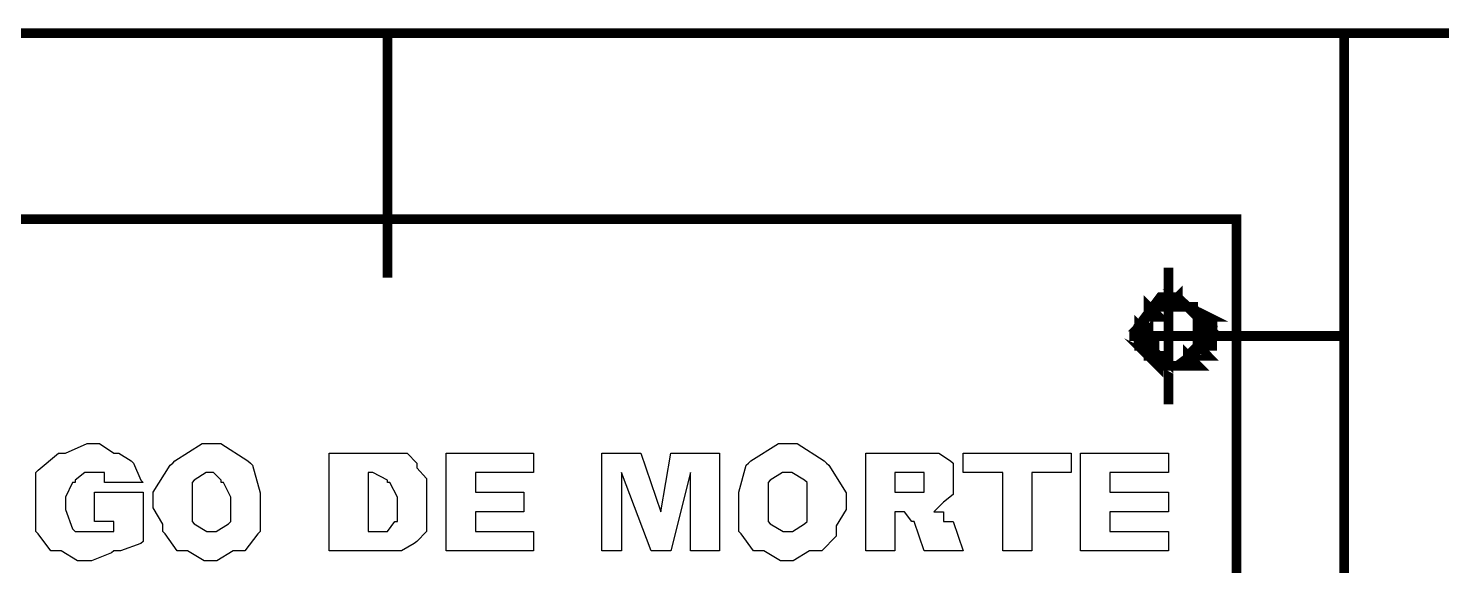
# Model space of a CAD drawing. Header units: metres. Extents: x 3290 to 4536, y 1562 to 1983.
# Drawn here: x 4053.171 to 4056.497, y 1699.569 to 1700.832 of the extents above; entities that cross this region are included whole.
import ezdxf

# ---------------------------------------------------------------- set-up
doc = ezdxf.new("R2010")
doc.units = ezdxf.units.M
doc.layers.add('C00-00-00-BLACK', color=7, linetype='Continuous')
doc.layers.add('CFF-00-00', color=1, linetype='Continuous')

msp = doc.modelspace()

# ---------------------------------------------------------------- linework, layer by layer
at = {"layer": 'C00-00-00-BLACK', "const_width": 0.0229}
for points in [[(4046.2755, 1700.8207), (4063.1567, 1700.8207)], [(4054.0161, 1700.8207), (4054.0161, 1700.2461)], [(4056.2674, 1700.8207), (4056.2674, 1697.8589)], [(4055.8537, 1700.2694), (4055.8537, 1699.9483)], [(4055.7616, 1700.1091), (4055.9907, 1700.1091)], [(4055.9907, 1700.1091), (4056.2674, 1700.1091)]]:
    msp.add_lwpolyline(points, dxfattribs=at)
for points in [[(4052.1093, 1697.4923), (4056.014, 1697.4923), (4056.014, 1700.3837), (4052.1093, 1700.3837), (4052.1093, 1697.4923)], [(4055.9452, 1700.1091), (4055.9452, 1700.1319), (4055.8753, 1700.2001), (4055.852, 1700.2001), (4055.8347, 1700.2001), (4055.7833, 1700.1319), (4055.7833, 1700.1091), (4055.7833, 1700.0918), (4055.8347, 1700.0393), (4055.852, 1700.0393), (4055.8753, 1700.0393), (4055.9452, 1700.0918), (4055.9452, 1700.1091)], [(4055.9452, 1700.1091), (4055.9452, 1700.1319), (4055.8753, 1700.2001), (4055.852, 1700.2001), (4055.8347, 1700.2001), (4055.7833, 1700.1319), (4055.7833, 1700.1091), (4055.7833, 1700.0918), (4055.8347, 1700.0393), (4055.852, 1700.0393), (4055.8753, 1700.0393), (4055.9452, 1700.0918), (4055.9452, 1700.1091)], [(4055.9452, 1700.1091), (4055.9452, 1700.1319), (4055.8753, 1700.2001), (4055.852, 1700.2001), (4055.8347, 1700.2001), (4055.7833, 1700.1319), (4055.7833, 1700.1091), (4055.7833, 1700.0918), (4055.8347, 1700.0393), (4055.852, 1700.0393), (4055.8753, 1700.0393), (4055.9452, 1700.0918), (4055.9452, 1700.1091)], [(4055.8071, 1700.1774), (4055.8071, 1700.1546), (4055.8304, 1700.1546), (4055.8071, 1700.1774)], [(4055.8071, 1700.1546), (4055.8304, 1700.1546), (4055.8071, 1700.1774), (4055.8071, 1700.1546)], [(4055.8759, 1700.2001), (4055.8759, 1700.1774), (4055.8537, 1700.1774), (4055.8759, 1700.2001)], [(4055.8992, 1700.1774), (4055.9224, 1700.1546), (4055.9452, 1700.1546), (4055.8992, 1700.1774)], [(4055.9224, 1700.1546), (4055.9452, 1700.1546), (4055.8992, 1700.1774), (4055.9224, 1700.1546)], [(4055.8071, 1700.1546), (4055.7849, 1700.1313), (4055.8071, 1700.1313), (4055.8071, 1700.1546)], [(4055.7849, 1700.1313), (4055.8071, 1700.1313), (4055.8071, 1700.1546), (4055.7849, 1700.1313)], [(4055.8304, 1700.1774), (4055.8071, 1700.1774), (4055.8304, 1700.1774), (4055.8304, 1700.1774)], [(4055.8071, 1700.1774), (4055.8071, 1700.1774)], [(4055.8071, 1700.1774), (4055.8304, 1700.1774), (4055.8537, 1700.1774), (4055.8071, 1700.1774)], [(4055.8537, 1700.1774), (4055.8304, 1700.1774), (4055.8537, 1700.1774), (4055.8537, 1700.1774)], [(4055.8304, 1700.1774), (4055.8304, 1700.1774)], [(4055.8304, 1700.1774), (4055.8537, 1700.1774), (4055.8759, 1700.1774), (4055.8304, 1700.1774)], [(4055.8304, 1700.1774), (4055.8537, 1700.1774), (4055.8537, 1700.1774), (4055.8304, 1700.1774)], [(4055.8304, 1700.1774), (4055.8537, 1700.1774), (4055.8537, 1700.1774), (4055.8304, 1700.1774)], [(4055.8304, 1700.1774), (4055.8537, 1700.1774), (4055.8537, 1700.1774), (4055.8304, 1700.1774)], [(4055.8304, 1700.1774), (4055.8537, 1700.1774), (4055.8537, 1700.1774), (4055.8304, 1700.1774)], [(4055.8304, 1700.1774), (4055.8304, 1700.1774)], [(4055.8759, 1700.1774), (4055.8537, 1700.1774), (4055.8759, 1700.1774)], [(4055.8537, 1700.1774), (4055.8759, 1700.1774), (4055.8992, 1700.1774), (4055.8537, 1700.1774)], [(4055.8759, 1700.1774), (4055.8992, 1700.1774), (4055.8537, 1700.1774), (4055.8759, 1700.1774)], [(4055.8759, 1700.1774), (4055.8537, 1700.1774), (4055.8759, 1700.1774)], [(4055.8537, 1700.1774), (4055.8537, 1700.1774)], [(4055.8537, 1700.1774), (4055.8759, 1700.1774), (4055.8992, 1700.1774), (4055.8537, 1700.1774)], [(4055.8537, 1700.1774), (4055.8537, 1700.1774)], [(4055.8759, 1700.1774), (4055.9008, 1700.1774), (4055.9235, 1700.1774), (4055.8759, 1700.1774)], [(4055.9008, 1700.1774), (4055.9235, 1700.1774), (4055.8759, 1700.1774), (4055.9008, 1700.1774)], [(4055.8759, 1700.1774), (4055.8992, 1700.1774), (4055.9235, 1700.1774), (4055.8759, 1700.1774)], [(4055.8992, 1700.1774), (4055.9235, 1700.1774), (4055.8759, 1700.1774), (4055.8992, 1700.1774)], [(4055.8992, 1700.1774), (4055.8759, 1700.1774), (4055.8992, 1700.1774)], [(4055.8759, 1700.1774), (4055.8992, 1700.1774), (4055.9235, 1700.1774), (4055.8759, 1700.1774)], [(4055.8992, 1700.1774), (4055.9224, 1700.1774), (4055.9224, 1700.1774), (4055.8992, 1700.1774)], [(4055.8992, 1700.1774), (4055.9224, 1700.1774), (4055.9224, 1700.1774), (4055.8992, 1700.1774)], [(4055.8992, 1700.1774), (4055.9224, 1700.1774), (4055.9224, 1700.1774), (4055.8992, 1700.1774)], [(4055.8992, 1700.1774), (4055.9224, 1700.1774), (4055.9224, 1700.1774), (4055.8992, 1700.1774)], [(4055.9224, 1700.1546), (4055.9452, 1700.1313), (4055.9224, 1700.1313), (4055.9224, 1700.1546)], [(4055.7849, 1700.1313), (4055.7849, 1700.1091), (4055.8071, 1700.1091), (4055.7849, 1700.1313)], [(4055.7849, 1700.1091), (4055.8071, 1700.1091), (4055.7849, 1700.1313), (4055.7849, 1700.1091)], [(4055.7849, 1700.1313), (4055.8071, 1700.1313), (4055.8071, 1700.1313), (4055.7849, 1700.1313)], [(4055.7849, 1700.1313), (4055.8071, 1700.1313), (4055.8071, 1700.1313), (4055.7849, 1700.1313)], [(4055.7849, 1700.1313), (4055.8071, 1700.1313), (4055.8071, 1700.1313), (4055.7849, 1700.1313)], [(4055.7849, 1700.1313), (4055.8071, 1700.1313), (4055.8071, 1700.1313), (4055.7849, 1700.1313)], [(4055.7849, 1700.1313), (4055.8071, 1700.1313), (4055.8071, 1700.1313), (4055.7849, 1700.1313)], [(4055.7849, 1700.1313), (4055.8071, 1700.1313), (4055.8071, 1700.1313), (4055.7849, 1700.1313)], [(4055.7849, 1700.1091), (4055.7849, 1700.0858), (4055.8071, 1700.0858), (4055.7849, 1700.1091)], [(4055.7849, 1700.0858), (4055.8071, 1700.0858), (4055.7849, 1700.1091), (4055.7849, 1700.0858)], [(4055.8071, 1700.1546), (4055.8304, 1700.1546), (4055.8304, 1700.1546), (4055.8071, 1700.1546)], [(4055.8071, 1700.1546), (4055.8304, 1700.1546), (4055.8304, 1700.1546), (4055.8071, 1700.1546)], [(4055.8071, 1700.1546), (4055.8304, 1700.1546), (4055.8304, 1700.1546), (4055.8071, 1700.1546)], [(4055.8071, 1700.1546), (4055.8304, 1700.1546), (4055.8304, 1700.1546), (4055.8071, 1700.1546)], [(4055.8071, 1700.1546), (4055.8304, 1700.1546), (4055.8304, 1700.1546), (4055.8071, 1700.1546)], [(4055.8071, 1700.1546), (4055.8304, 1700.1546), (4055.8304, 1700.1546), (4055.8071, 1700.1546)], [(4055.9224, 1700.1546), (4055.9452, 1700.1546), (4055.9452, 1700.1546), (4055.9224, 1700.1546)], [(4055.9224, 1700.1546), (4055.9452, 1700.1546), (4055.9452, 1700.1546), (4055.9224, 1700.1546)], [(4055.9224, 1700.1546), (4055.9452, 1700.1546), (4055.9452, 1700.1546), (4055.9224, 1700.1546)], [(4055.9224, 1700.1546), (4055.9452, 1700.1546), (4055.9452, 1700.1546), (4055.9224, 1700.1546)], [(4055.9224, 1700.1546), (4055.9452, 1700.1546), (4055.9452, 1700.1546), (4055.9224, 1700.1546)], [(4055.9224, 1700.1546), (4055.9452, 1700.1546), (4055.9452, 1700.1546), (4055.9224, 1700.1546)], [(4055.9452, 1700.1313), (4055.9224, 1700.1546), (4055.9452, 1700.1313)], [(4055.9452, 1700.1313), (4055.9224, 1700.1313), (4055.9452, 1700.1313)], [(4055.9224, 1700.1313), (4055.9452, 1700.1313), (4055.9679, 1700.1313), (4055.9224, 1700.1313)], [(4055.9224, 1700.1313), (4055.9468, 1700.1313), (4055.969, 1700.1313), (4055.9224, 1700.1313)], [(4055.9468, 1700.1313), (4055.969, 1700.1313), (4055.9224, 1700.1313), (4055.9468, 1700.1313)], [(4055.9452, 1700.1313), (4055.9452, 1700.1091), (4055.9679, 1700.1091), (4055.9452, 1700.1313)], [(4055.9452, 1700.1091), (4055.9679, 1700.1091), (4055.9452, 1700.1313), (4055.9452, 1700.1091)], [(4055.9452, 1700.1313), (4055.9679, 1700.1313), (4055.9679, 1700.1313), (4055.9452, 1700.1313)], [(4055.9452, 1700.1313), (4055.9679, 1700.1313), (4055.9679, 1700.1313), (4055.9452, 1700.1313)], [(4055.8304, 1700.0393), (4055.8537, 1700.0393), (4055.8071, 1700.0625), (4055.8304, 1700.0393)], [(4055.7849, 1700.1091), (4055.8071, 1700.1091), (4055.8071, 1700.1091), (4055.7849, 1700.1091)], [(4055.7849, 1700.1091), (4055.8071, 1700.1091), (4055.8071, 1700.1091), (4055.7849, 1700.1091)], [(4055.8071, 1700.0858), (4055.8071, 1700.0625), (4055.8304, 1700.0625), (4055.8071, 1700.0858)], [(4055.8071, 1700.0625), (4055.8304, 1700.0625), (4055.8071, 1700.0858), (4055.8071, 1700.0625)], [(4055.9452, 1700.1091), (4055.9452, 1700.0858), (4055.9224, 1700.0858), (4055.9452, 1700.1091)], [(4055.9224, 1700.0858), (4055.9224, 1700.0625), (4055.9452, 1700.0625), (4055.9224, 1700.0858)], [(4055.9224, 1700.0625), (4055.9452, 1700.0625), (4055.9224, 1700.0858), (4055.9224, 1700.0625)], [(4055.9452, 1700.1091), (4055.9679, 1700.1091), (4055.9679, 1700.1091), (4055.9452, 1700.1091)], [(4055.9452, 1700.1091), (4055.9679, 1700.1091), (4055.9679, 1700.1091), (4055.9452, 1700.1091)], [(4055.9452, 1700.1091), (4055.9679, 1700.1091), (4055.9679, 1700.1091), (4055.9452, 1700.1091)], [(4055.9452, 1700.1091), (4055.9679, 1700.1091), (4055.9679, 1700.1091), (4055.9452, 1700.1091)], [(4055.9452, 1700.0858), (4055.9452, 1700.1091), (4055.9452, 1700.0858)], [(4055.7849, 1700.0858), (4055.8071, 1700.0858), (4055.8071, 1700.0858), (4055.7849, 1700.0858)], [(4055.7849, 1700.0858), (4055.8071, 1700.0858), (4055.8071, 1700.0858), (4055.7849, 1700.0858)], [(4055.7849, 1700.0858), (4055.8087, 1700.0858), (4055.832, 1700.0858), (4055.7849, 1700.0858)], [(4055.8087, 1700.0858), (4055.832, 1700.0858), (4055.7849, 1700.0858), (4055.8087, 1700.0858)], [(4055.8304, 1700.0393), (4055.8071, 1700.0625), (4055.8304, 1700.0625), (4055.8304, 1700.0393)], [(4055.8071, 1700.0858), (4055.8304, 1700.0858), (4055.8304, 1700.0858), (4055.8071, 1700.0858)], [(4055.8071, 1700.0858), (4055.8304, 1700.0858), (4055.8304, 1700.0858), (4055.8071, 1700.0858)], [(4055.8071, 1700.0625), (4055.8304, 1700.0625), (4055.8304, 1700.0625), (4055.8071, 1700.0625)], [(4055.8071, 1700.0625), (4055.8304, 1700.0625), (4055.8304, 1700.0625), (4055.8071, 1700.0625)], [(4055.8071, 1700.0625), (4055.8304, 1700.0625), (4055.8304, 1700.0625), (4055.8071, 1700.0625)], [(4055.8071, 1700.0625), (4055.8304, 1700.0625), (4055.8304, 1700.0625), (4055.8071, 1700.0625)], [(4055.8071, 1700.0625), (4055.832, 1700.0625), (4055.8547, 1700.0625), (4055.8071, 1700.0625)], [(4055.832, 1700.0625), (4055.8547, 1700.0625), (4055.8071, 1700.0625), (4055.832, 1700.0625)], [(4055.8992, 1700.0625), (4055.8992, 1700.0393), (4055.9224, 1700.0393), (4055.8992, 1700.0625)], [(4055.8992, 1700.0393), (4055.9224, 1700.0393), (4055.8992, 1700.0625), (4055.8992, 1700.0393)], [(4055.9224, 1700.0625), (4055.8992, 1700.0625), (4055.9224, 1700.0625), (4055.9224, 1700.0625)], [(4055.8992, 1700.0625), (4055.9224, 1700.0625), (4055.9224, 1700.0625), (4055.8992, 1700.0625)], [(4055.8992, 1700.0625), (4055.9224, 1700.0625), (4055.9224, 1700.0625), (4055.8992, 1700.0625)], [(4055.8992, 1700.0625), (4055.9224, 1700.0625), (4055.9224, 1700.0625), (4055.8992, 1700.0625)], [(4055.9452, 1700.0858), (4055.9224, 1700.0858), (4055.9452, 1700.0858)], [(4055.9224, 1700.0858), (4055.9452, 1700.0858), (4055.9679, 1700.0858), (4055.9224, 1700.0858)], [(4055.9224, 1700.0858), (4055.9224, 1700.0858)], [(4055.9224, 1700.0858), (4055.9452, 1700.0858), (4055.9679, 1700.0858), (4055.9224, 1700.0858)], [(4055.9224, 1700.0625), (4055.9452, 1700.0625), (4055.9452, 1700.0625), (4055.9224, 1700.0625)], [(4055.9224, 1700.0625), (4055.9452, 1700.0625), (4055.9452, 1700.0625), (4055.9224, 1700.0625)], [(4055.9224, 1700.0625), (4055.9452, 1700.0625), (4055.9452, 1700.0625), (4055.9224, 1700.0625)], [(4055.9224, 1700.0625), (4055.9452, 1700.0625), (4055.9452, 1700.0625), (4055.9224, 1700.0625)], [(4055.8304, 1700.0393), (4055.8537, 1700.0393), (4055.8537, 1700.0393), (4055.8304, 1700.0393)], [(4055.8304, 1700.0393), (4055.8537, 1700.0393), (4055.8537, 1700.0393), (4055.8304, 1700.0393)], [(4055.8304, 1700.0393), (4055.8537, 1700.0393), (4055.8537, 1700.0393), (4055.8304, 1700.0393)], [(4055.8304, 1700.0393), (4055.8537, 1700.0393), (4055.8537, 1700.0393), (4055.8304, 1700.0393)], [(4055.8304, 1700.0393), (4055.8547, 1700.0393), (4055.8775, 1700.0393), (4055.8304, 1700.0393)], [(4055.8547, 1700.0393), (4055.8775, 1700.0393), (4055.8304, 1700.0393), (4055.8547, 1700.0393)], [(4055.8304, 1700.0393), (4055.8547, 1700.0393), (4055.8775, 1700.0393), (4055.8304, 1700.0393)], [(4055.8547, 1700.0393), (4055.8775, 1700.0393), (4055.8304, 1700.0393), (4055.8547, 1700.0393)], [(4055.8537, 1700.0393), (4055.8759, 1700.0393), (4055.8992, 1700.0393), (4055.8537, 1700.0393)], [(4055.8759, 1700.0393), (4055.8992, 1700.0393), (4055.8537, 1700.0393), (4055.8759, 1700.0393)], [(4055.8759, 1700.0393), (4055.8537, 1700.0393), (4055.8759, 1700.0393)], [(4055.8537, 1700.0393), (4055.8759, 1700.0393), (4055.8992, 1700.0393), (4055.8537, 1700.0393)], [(4055.8759, 1700.0393), (4055.8992, 1700.0393), (4055.8537, 1700.0393), (4055.8759, 1700.0393)], [(4055.8759, 1700.0393), (4055.8537, 1700.0393), (4055.8759, 1700.0393)], [(4055.8537, 1700.0393), (4055.8759, 1700.0393), (4055.8992, 1700.0393), (4055.8537, 1700.0393)], [(4055.8992, 1700.0393), (4055.8759, 1700.0393), (4055.8992, 1700.0393), (4055.8992, 1700.0393)], [(4055.8759, 1700.0393), (4055.9008, 1700.0393), (4055.9235, 1700.0393), (4055.8759, 1700.0393)], [(4055.9008, 1700.0393), (4055.9235, 1700.0393), (4055.8759, 1700.0393), (4055.9008, 1700.0393)], [(4055.8759, 1700.0393), (4055.8759, 1700.0393)], [(4055.8759, 1700.0393), (4055.8992, 1700.0393), (4055.9224, 1700.0393), (4055.8759, 1700.0393)], [(4055.8759, 1700.0393), (4055.8992, 1700.0393), (4055.8992, 1700.0393), (4055.8759, 1700.0393)], [(4055.8759, 1700.0393), (4055.8992, 1700.0393), (4055.8992, 1700.0393), (4055.8759, 1700.0393)], [(4055.8992, 1700.0393), (4055.8992, 1700.0393)]]:
    msp.add_lwpolyline(points, close=True, dxfattribs=at)
at = {"layer": 'C00-00-00-BLACK'}
for points in [[(4055.8304, 1700.1774), (4055.8071, 1700.1774), (4055.8304, 1700.1774), (4055.8304, 1700.1774)], [(4055.8071, 1700.1774), (4055.8304, 1700.1774), (4055.8537, 1700.1774), (4055.8071, 1700.1774)], [(4055.8071, 1700.1774), (4055.8071, 1700.1546), (4055.8304, 1700.1546), (4055.8071, 1700.1774)], [(4055.8071, 1700.1546), (4055.8304, 1700.1546), (4055.8071, 1700.1774), (4055.8071, 1700.1546)], [(4055.8537, 1700.1774), (4055.8304, 1700.1774), (4055.8537, 1700.1774), (4055.8537, 1700.1774)], [(4055.8304, 1700.1774), (4055.8537, 1700.1774), (4055.8759, 1700.1774), (4055.8304, 1700.1774)], [(4055.8304, 1700.1774), (4055.8537, 1700.1774), (4055.8537, 1700.1774), (4055.8304, 1700.1774)], [(4055.8304, 1700.1774), (4055.8537, 1700.1774), (4055.8537, 1700.1774), (4055.8304, 1700.1774)], [(4055.8304, 1700.1774), (4055.8537, 1700.1774), (4055.8537, 1700.1774), (4055.8304, 1700.1774)], [(4055.8304, 1700.1774), (4055.8537, 1700.1774), (4055.8537, 1700.1774), (4055.8304, 1700.1774)], [(4055.8759, 1700.2001), (4055.8759, 1700.1774), (4055.8537, 1700.1774), (4055.8759, 1700.2001)], [(4055.8759, 1700.1774), (4055.8537, 1700.1774), (4055.8759, 1700.1774)], [(4055.8537, 1700.1774), (4055.8759, 1700.1774), (4055.8992, 1700.1774), (4055.8537, 1700.1774)], [(4055.8759, 1700.1774), (4055.8992, 1700.1774), (4055.8537, 1700.1774), (4055.8759, 1700.1774)], [(4055.8759, 1700.1774), (4055.8537, 1700.1774), (4055.8759, 1700.1774)], [(4055.8537, 1700.1774), (4055.8759, 1700.1774), (4055.8992, 1700.1774), (4055.8537, 1700.1774)], [(4055.8759, 1700.1774), (4055.9008, 1700.1774), (4055.9235, 1700.1774), (4055.8759, 1700.1774)], [(4055.9008, 1700.1774), (4055.9235, 1700.1774), (4055.8759, 1700.1774), (4055.9008, 1700.1774)], [(4055.8759, 1700.1774), (4055.8992, 1700.1774), (4055.9235, 1700.1774), (4055.8759, 1700.1774)], [(4055.8992, 1700.1774), (4055.9235, 1700.1774), (4055.8759, 1700.1774), (4055.8992, 1700.1774)], [(4055.8992, 1700.1774), (4055.8759, 1700.1774), (4055.8992, 1700.1774)], [(4055.8759, 1700.1774), (4055.8992, 1700.1774), (4055.9235, 1700.1774), (4055.8759, 1700.1774)], [(4055.8992, 1700.1774), (4055.9224, 1700.1774), (4055.9224, 1700.1774), (4055.8992, 1700.1774)], [(4055.8992, 1700.1774), (4055.9224, 1700.1774), (4055.9224, 1700.1774), (4055.8992, 1700.1774)], [(4055.8992, 1700.1774), (4055.9224, 1700.1774), (4055.9224, 1700.1774), (4055.8992, 1700.1774)], [(4055.8992, 1700.1774), (4055.9224, 1700.1774), (4055.9224, 1700.1774), (4055.8992, 1700.1774)], [(4055.8992, 1700.1774), (4055.9224, 1700.1546), (4055.9452, 1700.1546), (4055.8992, 1700.1774)], [(4055.9224, 1700.1546), (4055.9452, 1700.1546), (4055.8992, 1700.1774), (4055.9224, 1700.1546)], [(4055.8071, 1700.1546), (4055.7849, 1700.1313), (4055.8071, 1700.1313), (4055.8071, 1700.1546)], [(4055.7849, 1700.1313), (4055.8071, 1700.1313), (4055.8071, 1700.1546), (4055.7849, 1700.1313)], [(4055.8071, 1700.1546), (4055.8304, 1700.1546), (4055.8304, 1700.1546), (4055.8071, 1700.1546)], [(4055.8071, 1700.1546), (4055.8304, 1700.1546), (4055.8304, 1700.1546), (4055.8071, 1700.1546)], [(4055.8071, 1700.1546), (4055.8304, 1700.1546), (4055.8304, 1700.1546), (4055.8071, 1700.1546)], [(4055.8071, 1700.1546), (4055.8304, 1700.1546), (4055.8304, 1700.1546), (4055.8071, 1700.1546)], [(4055.8071, 1700.1546), (4055.8304, 1700.1546), (4055.8304, 1700.1546), (4055.8071, 1700.1546)], [(4055.8071, 1700.1546), (4055.8304, 1700.1546), (4055.8304, 1700.1546), (4055.8071, 1700.1546)], [(4055.9224, 1700.1546), (4055.9452, 1700.1546), (4055.9452, 1700.1546), (4055.9224, 1700.1546)], [(4055.9224, 1700.1546), (4055.9452, 1700.1546), (4055.9452, 1700.1546), (4055.9224, 1700.1546)], [(4055.9224, 1700.1546), (4055.9452, 1700.1546), (4055.9452, 1700.1546), (4055.9224, 1700.1546)], [(4055.9224, 1700.1546), (4055.9452, 1700.1546), (4055.9452, 1700.1546), (4055.9224, 1700.1546)], [(4055.9224, 1700.1546), (4055.9452, 1700.1546), (4055.9452, 1700.1546), (4055.9224, 1700.1546)], [(4055.9224, 1700.1546), (4055.9452, 1700.1546), (4055.9452, 1700.1546), (4055.9224, 1700.1546)], [(4055.9452, 1700.1313), (4055.9224, 1700.1546), (4055.9452, 1700.1313)], [(4055.9224, 1700.1546), (4055.9452, 1700.1313), (4055.9224, 1700.1313), (4055.9224, 1700.1546)], [(4055.7849, 1700.1313), (4055.8071, 1700.1313), (4055.8071, 1700.1313), (4055.7849, 1700.1313)], [(4055.7849, 1700.1313), (4055.8071, 1700.1313), (4055.8071, 1700.1313), (4055.7849, 1700.1313)], [(4055.7849, 1700.1313), (4055.8071, 1700.1313), (4055.8071, 1700.1313), (4055.7849, 1700.1313)], [(4055.7849, 1700.1313), (4055.8071, 1700.1313), (4055.8071, 1700.1313), (4055.7849, 1700.1313)], [(4055.7849, 1700.1313), (4055.8071, 1700.1313), (4055.8071, 1700.1313), (4055.7849, 1700.1313)], [(4055.7849, 1700.1313), (4055.8071, 1700.1313), (4055.8071, 1700.1313), (4055.7849, 1700.1313)], [(4055.7849, 1700.1313), (4055.7849, 1700.1091), (4055.8071, 1700.1091), (4055.7849, 1700.1313)], [(4055.7849, 1700.1091), (4055.8071, 1700.1091), (4055.7849, 1700.1313), (4055.7849, 1700.1091)], [(4055.7849, 1700.1091), (4055.8071, 1700.1091), (4055.8071, 1700.1091), (4055.7849, 1700.1091)], [(4055.7849, 1700.1091), (4055.8071, 1700.1091), (4055.8071, 1700.1091), (4055.7849, 1700.1091)], [(4055.7849, 1700.1091), (4055.7849, 1700.0858), (4055.8071, 1700.0858), (4055.7849, 1700.1091)], [(4055.7849, 1700.0858), (4055.8071, 1700.0858), (4055.7849, 1700.1091), (4055.7849, 1700.0858)], [(4055.9452, 1700.1313), (4055.9224, 1700.1313), (4055.9452, 1700.1313)], [(4055.9224, 1700.1313), (4055.9452, 1700.1313), (4055.9679, 1700.1313), (4055.9224, 1700.1313)], [(4055.9224, 1700.1313), (4055.9468, 1700.1313), (4055.969, 1700.1313), (4055.9224, 1700.1313)], [(4055.9468, 1700.1313), (4055.969, 1700.1313), (4055.9224, 1700.1313), (4055.9468, 1700.1313)], [(4055.9452, 1700.1091), (4055.9452, 1700.0858), (4055.9224, 1700.0858), (4055.9452, 1700.1091)], [(4055.9452, 1700.1313), (4055.9679, 1700.1313), (4055.9679, 1700.1313), (4055.9452, 1700.1313)], [(4055.9452, 1700.1313), (4055.9679, 1700.1313), (4055.9679, 1700.1313), (4055.9452, 1700.1313)], [(4055.9452, 1700.1313), (4055.9452, 1700.1091), (4055.9679, 1700.1091), (4055.9452, 1700.1313)], [(4055.9452, 1700.1091), (4055.9679, 1700.1091), (4055.9452, 1700.1313), (4055.9452, 1700.1091)], [(4055.9452, 1700.1091), (4055.9679, 1700.1091), (4055.9679, 1700.1091), (4055.9452, 1700.1091)], [(4055.9452, 1700.1091), (4055.9679, 1700.1091), (4055.9679, 1700.1091), (4055.9452, 1700.1091)], [(4055.9452, 1700.1091), (4055.9679, 1700.1091), (4055.9679, 1700.1091), (4055.9452, 1700.1091)], [(4055.9452, 1700.1091), (4055.9679, 1700.1091), (4055.9679, 1700.1091), (4055.9452, 1700.1091)], [(4055.9452, 1700.0858), (4055.9452, 1700.1091), (4055.9452, 1700.0858)], [(4055.7849, 1700.0858), (4055.8071, 1700.0858), (4055.8071, 1700.0858), (4055.7849, 1700.0858)], [(4055.7849, 1700.0858), (4055.8071, 1700.0858), (4055.8071, 1700.0858), (4055.7849, 1700.0858)], [(4055.7849, 1700.0858), (4055.8087, 1700.0858), (4055.832, 1700.0858), (4055.7849, 1700.0858)], [(4055.8087, 1700.0858), (4055.832, 1700.0858), (4055.7849, 1700.0858), (4055.8087, 1700.0858)], [(4055.8071, 1700.0858), (4055.8304, 1700.0858), (4055.8304, 1700.0858), (4055.8071, 1700.0858)], [(4055.8071, 1700.0858), (4055.8304, 1700.0858), (4055.8304, 1700.0858), (4055.8071, 1700.0858)], [(4055.8071, 1700.0858), (4055.8071, 1700.0625), (4055.8304, 1700.0625), (4055.8071, 1700.0858)], [(4055.8071, 1700.0625), (4055.8304, 1700.0625), (4055.8071, 1700.0858), (4055.8071, 1700.0625)], [(4055.9452, 1700.0858), (4055.9224, 1700.0858), (4055.9452, 1700.0858)], [(4055.9224, 1700.0858), (4055.9452, 1700.0858), (4055.9679, 1700.0858), (4055.9224, 1700.0858)], [(4055.9224, 1700.0858), (4055.9452, 1700.0858), (4055.9679, 1700.0858), (4055.9224, 1700.0858)], [(4055.9224, 1700.0858), (4055.9224, 1700.0625), (4055.9452, 1700.0625), (4055.9224, 1700.0858)], [(4055.9224, 1700.0625), (4055.9452, 1700.0625), (4055.9224, 1700.0858), (4055.9224, 1700.0625)], [(4055.8071, 1700.0625), (4055.8304, 1700.0625), (4055.8304, 1700.0625), (4055.8071, 1700.0625)], [(4055.8071, 1700.0625), (4055.8304, 1700.0625), (4055.8304, 1700.0625), (4055.8071, 1700.0625)], [(4055.8071, 1700.0625), (4055.8304, 1700.0625), (4055.8304, 1700.0625), (4055.8071, 1700.0625)], [(4055.8071, 1700.0625), (4055.8304, 1700.0625), (4055.8304, 1700.0625), (4055.8071, 1700.0625)], [(4055.8071, 1700.0625), (4055.832, 1700.0625), (4055.8547, 1700.0625), (4055.8071, 1700.0625)], [(4055.832, 1700.0625), (4055.8547, 1700.0625), (4055.8071, 1700.0625), (4055.832, 1700.0625)], [(4055.8304, 1700.0393), (4055.8537, 1700.0393), (4055.8071, 1700.0625), (4055.8304, 1700.0393)], [(4055.8304, 1700.0393), (4055.8071, 1700.0625), (4055.8304, 1700.0625), (4055.8304, 1700.0393)], [(4055.8304, 1700.0393), (4055.8537, 1700.0393), (4055.8537, 1700.0393), (4055.8304, 1700.0393)], [(4055.8304, 1700.0393), (4055.8537, 1700.0393), (4055.8537, 1700.0393), (4055.8304, 1700.0393)], [(4055.8304, 1700.0393), (4055.8537, 1700.0393), (4055.8537, 1700.0393), (4055.8304, 1700.0393)], [(4055.8304, 1700.0393), (4055.8537, 1700.0393), (4055.8537, 1700.0393), (4055.8304, 1700.0393)], [(4055.8304, 1700.0393), (4055.8547, 1700.0393), (4055.8775, 1700.0393), (4055.8304, 1700.0393)], [(4055.8547, 1700.0393), (4055.8775, 1700.0393), (4055.8304, 1700.0393), (4055.8547, 1700.0393)], [(4055.8304, 1700.0393), (4055.8547, 1700.0393), (4055.8775, 1700.0393), (4055.8304, 1700.0393)], [(4055.8547, 1700.0393), (4055.8775, 1700.0393), (4055.8304, 1700.0393), (4055.8547, 1700.0393)], [(4055.8537, 1700.0393), (4055.8759, 1700.0393), (4055.8992, 1700.0393), (4055.8537, 1700.0393)], [(4055.8759, 1700.0393), (4055.8992, 1700.0393), (4055.8537, 1700.0393), (4055.8759, 1700.0393)], [(4055.8759, 1700.0393), (4055.8537, 1700.0393), (4055.8759, 1700.0393)], [(4055.8537, 1700.0393), (4055.8759, 1700.0393), (4055.8992, 1700.0393), (4055.8537, 1700.0393)], [(4055.8759, 1700.0393), (4055.8992, 1700.0393), (4055.8537, 1700.0393), (4055.8759, 1700.0393)], [(4055.8759, 1700.0393), (4055.8537, 1700.0393), (4055.8759, 1700.0393)], [(4055.8537, 1700.0393), (4055.8759, 1700.0393), (4055.8992, 1700.0393), (4055.8537, 1700.0393)], [(4055.8992, 1700.0393), (4055.8759, 1700.0393), (4055.8992, 1700.0393), (4055.8992, 1700.0393)], [(4055.8759, 1700.0393), (4055.9008, 1700.0393), (4055.9235, 1700.0393), (4055.8759, 1700.0393)], [(4055.9008, 1700.0393), (4055.9235, 1700.0393), (4055.8759, 1700.0393), (4055.9008, 1700.0393)], [(4055.8759, 1700.0393), (4055.8992, 1700.0393), (4055.9224, 1700.0393), (4055.8759, 1700.0393)], [(4055.8759, 1700.0393), (4055.8992, 1700.0393), (4055.8992, 1700.0393), (4055.8759, 1700.0393)], [(4055.8759, 1700.0393), (4055.8992, 1700.0393), (4055.8992, 1700.0393), (4055.8759, 1700.0393)], [(4055.9224, 1700.0625), (4055.8992, 1700.0625), (4055.9224, 1700.0625), (4055.9224, 1700.0625)], [(4055.8992, 1700.0625), (4055.9224, 1700.0625), (4055.9224, 1700.0625), (4055.8992, 1700.0625)], [(4055.8992, 1700.0625), (4055.9224, 1700.0625), (4055.9224, 1700.0625), (4055.8992, 1700.0625)], [(4055.8992, 1700.0625), (4055.9224, 1700.0625), (4055.9224, 1700.0625), (4055.8992, 1700.0625)], [(4055.8992, 1700.0625), (4055.8992, 1700.0393), (4055.9224, 1700.0393), (4055.8992, 1700.0625)], [(4055.8992, 1700.0393), (4055.9224, 1700.0393), (4055.8992, 1700.0625), (4055.8992, 1700.0393)], [(4055.9224, 1700.0625), (4055.9452, 1700.0625), (4055.9452, 1700.0625), (4055.9224, 1700.0625)], [(4055.9224, 1700.0625), (4055.9452, 1700.0625), (4055.9452, 1700.0625), (4055.9224, 1700.0625)], [(4055.9224, 1700.0625), (4055.9452, 1700.0625), (4055.9452, 1700.0625), (4055.9224, 1700.0625)], [(4055.9224, 1700.0625), (4055.9452, 1700.0625), (4055.9452, 1700.0625), (4055.9224, 1700.0625)]]:
    msp.add_lwpolyline(points, close=True, dxfattribs=at)
at = {"layer": 'CFF-00-00'}
for points in [[(4053.3272, 1699.6732), (4053.3272, 1699.7419), (4053.4415, 1699.7419), (4053.4415, 1699.6266), (4053.4356, 1699.6217), (4053.3884, 1699.6044), (4053.3727, 1699.6044), (4053.3668, 1699.5995), (4053.3197, 1699.5811), (4053.304, 1699.5811), (4053.2872, 1699.5811), (4053.2482, 1699.6044), (4053.2352, 1699.6044), (4053.2238, 1699.6044), (4053.1946, 1699.6445), (4053.1891, 1699.6499), (4053.1891, 1699.6672), (4053.1891, 1699.7056), (4053.1891, 1699.7186), (4053.1891, 1699.7365), (4053.1891, 1699.775), (4053.1891, 1699.788), (4053.1946, 1699.7939), (4053.2422, 1699.8335), (4053.2585, 1699.8335), (4053.2585, 1699.8335), (4053.3099, 1699.8567), (4053.3272, 1699.8567), (4053.3386, 1699.8567), (4053.3727, 1699.8335), (4053.3727, 1699.8335), (4053.3841, 1699.8335), (4053.4134, 1699.8161), (4053.4188, 1699.8102), (4053.4188, 1699.8102), (4053.4356, 1699.7706), (4053.4415, 1699.7647), (4053.3505, 1699.7647), (4053.3505, 1699.7647), (4053.3505, 1699.788), (4053.3505, 1699.788), (4053.3386, 1699.788), (4053.3126, 1699.788), (4053.304, 1699.788), (4053.304, 1699.788), (4053.2812, 1699.7706), (4053.2812, 1699.7647), (4053.2747, 1699.7647), (4053.2585, 1699.7306), (4053.2585, 1699.7186), (4053.2585, 1699.7013), (4053.2747, 1699.6558), (4053.2812, 1699.6499), (4053.2812, 1699.6499), (4053.3153, 1699.6499), (4053.3272, 1699.6499), (4053.3272, 1699.6499), (4053.3446, 1699.6499), (4053.3505, 1699.6499), (4053.3505, 1699.6499), (4053.3668, 1699.6499), (4053.3727, 1699.6499), (4053.3727, 1699.6732), (4053.3272, 1699.6732)], [(4053.4648, 1699.7186), (4053.4648, 1699.7419), (4053.5049, 1699.8053), (4053.5108, 1699.8102), (4053.5162, 1699.8161), (4053.5802, 1699.8567), (4053.6018, 1699.8567), (4053.624, 1699.8567), (4053.6879, 1699.8161), (4053.6939, 1699.8102), (4053.6988, 1699.8053), (4053.7166, 1699.7403), (4053.7166, 1699.7186), (4053.7166, 1699.7013), (4053.7166, 1699.6634), (4053.7166, 1699.6499), (4053.7112, 1699.6445), (4053.6809, 1699.6044), (4053.6711, 1699.6044), (4053.6533, 1699.6044), (4053.6148, 1699.5811), (4053.6018, 1699.5811), (4053.5845, 1699.5811), (4053.546, 1699.6044), (4053.533, 1699.6044), (4053.5211, 1699.6044), (4053.493, 1699.6445), (4053.4875, 1699.6499), (4053.4875, 1699.6672), (4053.4648, 1699.7056), (4053.4648, 1699.7186)], [(4054.8431, 1699.7186), (4054.8431, 1699.7419), (4054.8599, 1699.8053), (4054.8658, 1699.8102), (4054.8713, 1699.8161), (4054.9362, 1699.8567), (4054.9579, 1699.8567), (4054.9801, 1699.8567), (4055.044, 1699.8161), (4055.0494, 1699.8102), (4055.0548, 1699.8053), (4055.0955, 1699.7403), (4055.0955, 1699.7186), (4055.0955, 1699.7013), (4055.0722, 1699.6634), (4055.0722, 1699.6499), (4055.0722, 1699.639), (4055.0381, 1699.6044), (4055.0267, 1699.6044), (4055.0094, 1699.6044), (4054.9704, 1699.5811), (4054.9579, 1699.5811), (4054.9406, 1699.5811), (4054.9021, 1699.6044), (4054.8891, 1699.6044), (4054.8772, 1699.6044), (4054.8485, 1699.6445), (4054.8431, 1699.6499), (4054.8431, 1699.6672), (4054.8431, 1699.7056), (4054.8431, 1699.7186)], [(4053.8791, 1699.8335), (4053.9939, 1699.8335), (4054.0107, 1699.8335), (4054.0492, 1699.8335), (4054.0622, 1699.8335), (4054.0622, 1699.8335), (4054.0849, 1699.8102), (4054.0849, 1699.8102), (4054.0849, 1699.7993), (4054.1082, 1699.7739), (4054.1082, 1699.7647), (4054.1082, 1699.7538), (4054.1082, 1699.7273), (4054.1082, 1699.7186), (4054.1082, 1699.7013), (4054.1082, 1699.6634), (4054.1082, 1699.6499), (4054.1082, 1699.6499), (4054.0849, 1699.6266), (4054.0849, 1699.6266), (4054.0789, 1699.6217), (4054.0492, 1699.6044), (4054.0394, 1699.6044), (4054.0275, 1699.6044), (4054.002, 1699.6044), (4053.9939, 1699.6044), (4053.8791, 1699.6044), (4053.8791, 1699.8335)], [(4054.1542, 1699.8335), (4054.36, 1699.8335), (4054.36, 1699.788), (4054.223, 1699.788), (4054.223, 1699.7419), (4054.3373, 1699.7419), (4054.3373, 1699.6959), (4054.223, 1699.6959), (4054.223, 1699.6499), (4054.36, 1699.6499), (4054.36, 1699.6044), (4054.1542, 1699.6044), (4054.1542, 1699.8335)], [(4054.5209, 1699.8335), (4054.6124, 1699.8335), (4054.6595, 1699.6959), (4054.6828, 1699.8335), (4054.7976, 1699.8335), (4054.7976, 1699.6044), (4054.7288, 1699.6044), (4054.7288, 1699.788), (4054.6828, 1699.6044), (4054.6368, 1699.6044), (4054.5669, 1699.788), (4054.5669, 1699.6044), (4054.5209, 1699.6044), (4054.5209, 1699.8335)], [(4055.1415, 1699.6044), (4055.1415, 1699.8335), (4055.2558, 1699.8335), (4055.2671, 1699.8335), (4055.3018, 1699.8335), (4055.3018, 1699.8335), (4055.3132, 1699.8335), (4055.3413, 1699.8161), (4055.3473, 1699.8102), (4055.3473, 1699.8102), (4055.3473, 1699.7766), (4055.3473, 1699.7647), (4055.3473, 1699.7647), (4055.3473, 1699.7419), (4055.3473, 1699.7419), (4055.3473, 1699.7365), (4055.3245, 1699.7186), (4055.3245, 1699.7186), (4055.3245, 1699.7186), (4055.3018, 1699.6959), (4055.3018, 1699.6959), (4055.3018, 1699.6959), (4055.3186, 1699.6959), (4055.3245, 1699.6959), (4055.3245, 1699.6959), (4055.3245, 1699.6791), (4055.3245, 1699.6732), (4055.3245, 1699.6732), (4055.3413, 1699.6732), (4055.3473, 1699.6732), (4055.3706, 1699.6044), (4055.2791, 1699.6044), (4055.2558, 1699.6732), (4055.2498, 1699.6732), (4055.2325, 1699.6959), (4055.2325, 1699.6959), (4055.2325, 1699.6959), (4055.2103, 1699.6959), (4055.2103, 1699.6959), (4055.2103, 1699.6959), (4055.2103, 1699.6044), (4055.1415, 1699.6044)], [(4055.3706, 1699.8335), (4055.6246, 1699.8335), (4055.6246, 1699.788), (4055.5325, 1699.788), (4055.5325, 1699.6044), (4055.4637, 1699.6044), (4055.4637, 1699.788), (4055.3706, 1699.788), (4055.3706, 1699.8335)], [(4055.6468, 1699.8335), (4055.8537, 1699.8335), (4055.8537, 1699.788), (4055.7156, 1699.788), (4055.7156, 1699.7419), (4055.8537, 1699.7419), (4055.8537, 1699.6959), (4055.7156, 1699.6959), (4055.7156, 1699.6499), (4055.8537, 1699.6499), (4055.8537, 1699.6044), (4055.6468, 1699.6044), (4055.6468, 1699.8335)], [(4053.5563, 1699.7186), (4053.5563, 1699.7073), (4053.5563, 1699.6732), (4053.5563, 1699.6732), (4053.5617, 1699.6677), (4053.5915, 1699.6499), (4053.6018, 1699.6499), (4053.6132, 1699.6499), (4053.6424, 1699.6677), (4053.6479, 1699.6732), (4053.6479, 1699.6732), (4053.6479, 1699.7073), (4053.6479, 1699.7186), (4053.6479, 1699.7306), (4053.6305, 1699.7647), (4053.6251, 1699.7647), (4053.6251, 1699.7706), (4053.6072, 1699.788), (4053.6018, 1699.788), (4053.5899, 1699.788), (4053.5617, 1699.7706), (4053.5563, 1699.7647), (4053.5563, 1699.7647), (4053.5563, 1699.7306), (4053.5563, 1699.7186)], [(4053.9706, 1699.788), (4053.9706, 1699.6499), (4053.9706, 1699.6499), (4053.982, 1699.6499), (4054.0161, 1699.6499), (4054.0161, 1699.6499), (4054.0161, 1699.6499), (4054.0334, 1699.6732), (4054.0394, 1699.6732), (4054.0394, 1699.6732), (4054.0394, 1699.7073), (4054.0394, 1699.7186), (4054.0394, 1699.7306), (4054.0215, 1699.7647), (4054.0161, 1699.7647), (4054.0161, 1699.7706), (4053.982, 1699.788), (4053.9706, 1699.788), (4053.9706, 1699.788)], [(4054.9119, 1699.7186), (4054.9119, 1699.7073), (4054.9119, 1699.6732), (4054.9119, 1699.6732), (4054.9167, 1699.6677), (4054.9476, 1699.6499), (4054.9579, 1699.6499), (4054.9693, 1699.6499), (4054.9974, 1699.6677), (4055.0034, 1699.6732), (4055.0034, 1699.6732), (4055.0034, 1699.7073), (4055.0034, 1699.7186), (4055.0034, 1699.7306), (4055.0034, 1699.7647), (4055.0034, 1699.7647), (4054.9974, 1699.7706), (4054.9677, 1699.788), (4054.9579, 1699.788), (4054.946, 1699.788), (4054.9167, 1699.7706), (4054.9119, 1699.7647), (4054.9119, 1699.7647), (4054.9119, 1699.7306), (4054.9119, 1699.7186)], [(4055.2103, 1699.7419), (4055.2325, 1699.7419), (4055.2325, 1699.7419), (4055.2558, 1699.7419), (4055.2558, 1699.7419), (4055.2558, 1699.7419), (4055.2791, 1699.7419), (4055.2791, 1699.7419), (4055.2791, 1699.7419), (4055.2791, 1699.7647), (4055.2791, 1699.7647), (4055.2791, 1699.7647), (4055.2791, 1699.788), (4055.2791, 1699.788), (4055.2671, 1699.788), (4055.2406, 1699.788), (4055.2325, 1699.788), (4055.2103, 1699.788), (4055.2103, 1699.7419)]]:
    msp.add_lwpolyline(points, close=True, dxfattribs=at)

doc.saveas('drawing.dxf')
